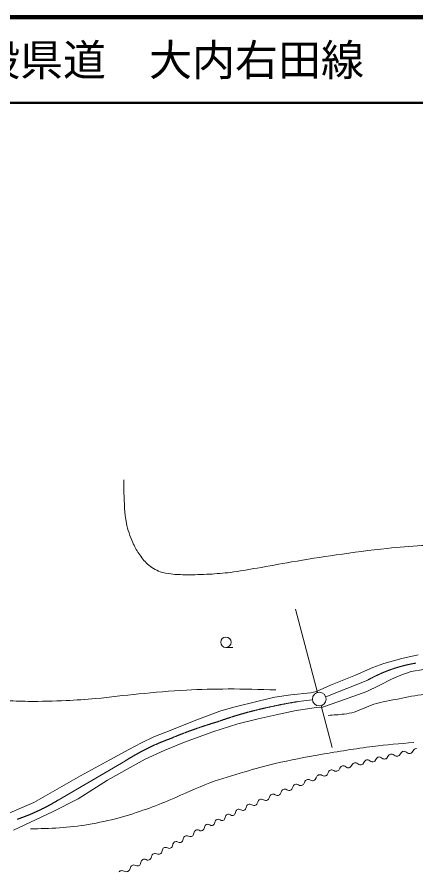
# Model space of a CAD drawing. Units: millimetres, scale not verified. Extents: x 40000 to 680000, y 20000 to 380000.
# Drawn here: x 226397 to 272773, y 280466 to 380000 of the extents above; entities that cross this region are included whole.
import ezdxf
from ezdxf.enums import TextEntityAlignment as Align

# ---------------------------------------------------------------- set-up
doc = ezdxf.new("R2010")
doc.units = ezdxf.units.MM
doc.header["$LTSCALE"] = 1000
doc.linetypes.add('CHAIN', pattern=[18.5, 12, -1.5, 3.5, -1.5])
for name, color, linetype, lineweight in [('M-BGD', 7, 'Continuous', 13), ('M-BMK', 2, 'CHAIN', 13), ('M-BMK-SRVR', 3, 'Continuous', 13), ('M-TTL', 2, 'Continuous', 140), ('M-TTL-LINE', 7, 'Continuous', 50)]:
    doc.layers.add(name, color=color, linetype=linetype, lineweight=lineweight)
doc.layers.add('M-TTL-TXT', color=7, linetype='Continuous')
doc.styles.add('ＭＳ ゴシック', font='')
doc.styles.get('ＭＳ ゴシック').set_extended_font_data('MS Gothic')

# ---------------------------------------------------------------- blocks, each defined once
blk = doc.blocks.new('広葉樹林')
at = {"color": 7, "linetype": 'Continuous', "lineweight": 13}
blk.add_line((0, 0), (1, 0), dxfattribs=at)
blk.add_circle((0, 0.75), 0.75, dxfattribs=at)

msp = doc.modelspace()

# ---------------------------------------------------------------- linework, layer by layer
at = {"layer": 'M-BGD'}
for p, q in [((271135, 305331), (273030, 305757)), ((267768, 304251), (269044, 304729)), ((269044, 304729), (271135, 305331)), ((265731, 303365), (267768, 304251)), ((271037, 303368), (272224, 303793)), ((272224, 303793), (273677, 304041)), ((262835, 302213), (265731, 303365)), ((268592, 302199), (269956, 302890)), ((269956, 302890), (271037, 303368)), ((261203, 301467), (262835, 302213)), ((267073, 301478), (268592, 302199)), ((254578, 300392), (256367, 300800)), ((256367, 300800), (258227, 301066)), ((258227, 301066), (260531, 301314)), ((260531, 301314), (261203, 301467)), ((263804, 300292), (267073, 301478)), ((249971, 299170), (251441, 299613)), ((251441, 299613), (254578, 300392)), ((258833, 299266), (261225, 299603)), ((261225, 299603), (261918, 299655)), ((261918, 299655), (263804, 300292)), ((247171, 298142), (249971, 299170)), ((254421, 298292), (256866, 298841)), ((256866, 298841), (258833, 299266)), ((244390, 297026), (247171, 298142)), ((249177, 296786), (252047, 297707)), ((252047, 297707), (254421, 298292)), ((242281, 296175), (244390, 297026)), ((245846, 295581), (249177, 296786)), ((240881, 295502), (242281, 296175)), ((237178, 293500), (239375, 294705)), ((239375, 294705), (240881, 295502)), ((243489, 294606), (245846, 295581)), ((272446, 294549), (272516, 294669)), ((272516, 294669), (272595, 294745)), ((272595, 294745), (272680, 294796)), ((272680, 294796), (272769, 294826)), ((272769, 294826), (272863, 294836)), ((241292, 293579), (243489, 294606)), ((268119, 293559), (268182, 293679)), ((268182, 293679), (268256, 293756)), ((268256, 293756), (268336, 293807)), ((268336, 293807), (268421, 293838)), ((268421, 293838), (268511, 293850)), ((268511, 293850), (268605, 293841)), ((268605, 293841), (268706, 293806)), ((268706, 293806), (268817, 293728)), ((268817, 293728), (268929, 293651)), ((268929, 293651), (269030, 293616)), ((269214, 293619), (269299, 293650)), ((269299, 293650), (269379, 293701)), ((269379, 293701), (269516, 293898)), ((269516, 293898), (269586, 294018)), ((269586, 294018), (269665, 294094)), ((269665, 294094), (269749, 294145)), ((269749, 294145), (269839, 294175)), ((269839, 294175), (269933, 294185)), ((269933, 294185), (270031, 294175)), ((270031, 294175), (270135, 294140)), ((270135, 294140), (270249, 294061)), ((270249, 294061), (270362, 293982)), ((270362, 293982), (270466, 293946)), ((270466, 293946), (270565, 293936)), ((270565, 293936), (270658, 293947)), ((270658, 293947), (270748, 293977)), ((270748, 293977), (270833, 294027)), ((270833, 294027), (270981, 294224)), ((270981, 294224), (271051, 294343)), ((271051, 294343), (271130, 294420)), ((271130, 294420), (271215, 294470)), ((271215, 294470), (271304, 294500)), ((271304, 294500), (271398, 294511)), ((271398, 294511), (271496, 294501)), ((271496, 294501), (271600, 294465)), ((271600, 294465), (271714, 294386)), ((271714, 294386), (271827, 294307)), ((271827, 294307), (271931, 294272)), ((271931, 294272), (272030, 294262)), ((272030, 294262), (272123, 294272)), ((272123, 294272), (272213, 294302)), ((272213, 294302), (272298, 294353)), ((272298, 294353), (272446, 294549)), ((233759, 291639), (237178, 293500)), ((236898, 291133), (239556, 292639)), ((239556, 292639), (241292, 293579)), ((263927, 292541), (263990, 292661)), ((263990, 292661), (264064, 292739)), ((264064, 292739), (264144, 292790)), ((264144, 292790), (264229, 292821)), ((264229, 292821), (264319, 292832)), ((264319, 292832), (264413, 292823)), ((264413, 292823), (264514, 292789)), ((264514, 292789), (264626, 292711)), ((264626, 292711), (264737, 292633)), ((264737, 292633), (264838, 292599)), ((265022, 292601), (265107, 292632)), ((265107, 292632), (265187, 292683)), ((265187, 292683), (265324, 292881)), ((265324, 292881), (265388, 293001)), ((265388, 293001), (265461, 293078)), ((265461, 293078), (265541, 293129)), ((265541, 293129), (265626, 293160)), ((265626, 293160), (265716, 293171)), ((265716, 293171), (265811, 293162)), ((265811, 293162), (265912, 293128)), ((265912, 293128), (266023, 293050)), ((266023, 293050), (266134, 292972)), ((266134, 292972), (266235, 292938)), ((266235, 292938), (266330, 292929)), ((266330, 292929), (266419, 292941)), ((266419, 292941), (266504, 292971)), ((266504, 292971), (266584, 293023)), ((266584, 293023), (266722, 293220)), ((266722, 293220), (266785, 293340)), ((266785, 293340), (266859, 293417)), ((266859, 293417), (266939, 293468)), ((266939, 293468), (267024, 293499)), ((267024, 293499), (267113, 293510)), ((267113, 293510), (267208, 293502)), ((267208, 293502), (267309, 293467)), ((267309, 293467), (267420, 293389)), ((267420, 293389), (267531, 293312)), ((267531, 293312), (267632, 293277)), ((267632, 293277), (267727, 293268)), ((267727, 293268), (267817, 293280)), ((267817, 293280), (267902, 293310)), ((267902, 293310), (267982, 293362)), ((267982, 293362), (268119, 293559)), ((269030, 293616), (269124, 293607)), ((269124, 293607), (269214, 293619)), ((228337, 288557), (233759, 291639)), ((261234, 291558), (261298, 291646)), ((261298, 291646), (261372, 291710)), ((261372, 291710), (261454, 291753)), ((261454, 291753), (261543, 291779)), ((261543, 291779), (261641, 291785)), ((261641, 291785), (261748, 291767)), ((261748, 291767), (261872, 291707)), ((261872, 291707), (261996, 291648)), ((261996, 291648), (262103, 291629)), ((262103, 291629), (262200, 291635)), ((262200, 291635), (262290, 291661)), ((262290, 291661), (262372, 291705)), ((262372, 291705), (262446, 291768)), ((262446, 291768), (262557, 291985)), ((262557, 291985), (262604, 292114)), ((262604, 292114), (262668, 292202)), ((262668, 292202), (262742, 292266)), ((262742, 292266), (262824, 292310)), ((262824, 292310), (262914, 292335)), ((262914, 292335), (263011, 292341)), ((263011, 292341), (263118, 292323)), ((263118, 292323), (263242, 292263)), ((263242, 292263), (263366, 292204)), ((263366, 292204), (263473, 292185)), ((263473, 292185), (263570, 292191)), ((263570, 292191), (263660, 292217)), ((263660, 292217), (263742, 292261)), ((263742, 292261), (263816, 292324)), ((263816, 292324), (263927, 292541)), ((264838, 292599), (264933, 292590)), ((264933, 292590), (265022, 292601)), ((233496, 288990), (236898, 291133)), ((258632, 290597), (258714, 290641)), ((258714, 290641), (258803, 290667)), ((258803, 290667), (258900, 290673)), ((258900, 290673), (259008, 290654)), ((259008, 290654), (259132, 290595)), ((259631, 290592), (259705, 290656)), ((259705, 290656), (259817, 290873)), ((259817, 290873), (259864, 291002)), ((259864, 291002), (259928, 291090)), ((259928, 291090), (260002, 291153)), ((260002, 291153), (260084, 291197)), ((260084, 291197), (260173, 291223)), ((260173, 291223), (260271, 291229)), ((260271, 291229), (260378, 291210)), ((260378, 291210), (260502, 291151)), ((260502, 291151), (260626, 291091)), ((260626, 291091), (260733, 291073)), ((260733, 291073), (260830, 291079)), ((260830, 291079), (260920, 291105)), ((260920, 291105), (261001, 291149)), ((261001, 291149), (261075, 291212)), ((261075, 291212), (261187, 291429)), ((261187, 291429), (261234, 291558)), ((256983, 289514), (257090, 289733)), ((257090, 289733), (257135, 289863)), ((257135, 289863), (257197, 289953)), ((257197, 289953), (257269, 290017)), ((257269, 290017), (257350, 290063)), ((257350, 290063), (257439, 290090)), ((257439, 290090), (257536, 290098)), ((257536, 290098), (257643, 290082)), ((257643, 290082), (257768, 290025)), ((257768, 290025), (257893, 289968)), ((257893, 289968), (258001, 289952)), ((258001, 289952), (258098, 289960)), ((258098, 289960), (258186, 289987)), ((258186, 289987), (258267, 290033)), ((258267, 290033), (258340, 290097)), ((258340, 290097), (258447, 290317)), ((258447, 290317), (258494, 290446)), ((258494, 290446), (258558, 290534)), ((258558, 290534), (258632, 290597)), ((259132, 290595), (259256, 290535)), ((259256, 290535), (259363, 290517)), ((259363, 290517), (259460, 290523)), ((259460, 290523), (259549, 290548)), ((259549, 290548), (259631, 290592)), ((230502, 287466), (233496, 288990)), ((254377, 288567), (254422, 288697)), ((254422, 288697), (254484, 288786)), ((254484, 288786), (254556, 288851)), ((254556, 288851), (254637, 288896)), ((254637, 288896), (254726, 288924)), ((254726, 288924), (254823, 288932)), ((254823, 288932), (254930, 288915)), ((254930, 288915), (255055, 288858)), ((255055, 288858), (255180, 288801)), ((255180, 288801), (255288, 288785)), ((255288, 288785), (255385, 288793)), ((255385, 288793), (255473, 288820)), ((255473, 288820), (255554, 288866)), ((255554, 288866), (255627, 288931)), ((255627, 288931), (255733, 289150)), ((255733, 289150), (255778, 289280)), ((255778, 289280), (255840, 289369)), ((255840, 289369), (255913, 289434)), ((255913, 289434), (255994, 289480)), ((255994, 289480), (256082, 289507)), ((256082, 289507), (256179, 289515)), ((256179, 289515), (256287, 289499)), ((256287, 289499), (256412, 289442)), ((256412, 289442), (256537, 289385)), ((256537, 289385), (256644, 289368)), ((256644, 289368), (256741, 289376)), ((256741, 289376), (256830, 289404)), ((256830, 289404), (256911, 289449)), ((256911, 289449), (256983, 289514)), ((219992, 284924), (228337, 288557)), ((251895, 287616), (251957, 287681)), ((251957, 287681), (252028, 287726)), ((252028, 287726), (252108, 287754)), ((252108, 287754), (252197, 287762)), ((252197, 287762), (252297, 287747)), ((252297, 287747), (252417, 287692)), ((252417, 287692), (252536, 287637)), ((252726, 287630), (252806, 287657)), ((252806, 287657), (252877, 287703)), ((252877, 287703), (252939, 287767)), ((252939, 287767), (253020, 287983)), ((253020, 287983), (253065, 288113)), ((253065, 288113), (253127, 288203)), ((253127, 288203), (253200, 288267)), ((253200, 288267), (253281, 288313)), ((253281, 288313), (253369, 288340)), ((253369, 288340), (253466, 288348)), ((253466, 288348), (253574, 288332)), ((253574, 288332), (253699, 288275)), ((253699, 288275), (253824, 288218)), ((253824, 288218), (253931, 288202)), ((253931, 288202), (254028, 288210)), ((254028, 288210), (254117, 288237)), ((254117, 288237), (254198, 288283)), ((254198, 288283), (254270, 288348)), ((254270, 288348), (254377, 288567)), ((225984, 285340), (230502, 287466)), ((250524, 286600), (250606, 286817)), ((250606, 286817), (250637, 286945)), ((250637, 286945), (250687, 287033)), ((250687, 287033), (250749, 287097)), ((250749, 287097), (250821, 287143)), ((250821, 287143), (250900, 287170)), ((250900, 287170), (250989, 287179)), ((250989, 287179), (251090, 287164)), ((251090, 287164), (251209, 287108)), ((251209, 287108), (251329, 287053)), ((251329, 287053), (251430, 287038)), ((251430, 287038), (251519, 287047)), ((251519, 287047), (251598, 287074)), ((251598, 287074), (251669, 287119)), ((251669, 287119), (251731, 287184)), ((251731, 287184), (251813, 287400)), ((251813, 287400), (251844, 287528)), ((251844, 287528), (251895, 287616)), ((252536, 287637), (252637, 287621)), ((252637, 287621), (252726, 287630)), ((248191, 285650), (248222, 285778)), ((248222, 285778), (248273, 285866)), ((248273, 285866), (248335, 285931)), ((248335, 285931), (248406, 285976)), ((248406, 285976), (248486, 286004)), ((248486, 286004), (248575, 286012)), ((248575, 286012), (248675, 285997)), ((248675, 285997), (248795, 285942)), ((248795, 285942), (248914, 285887)), ((248914, 285887), (249015, 285871)), ((249015, 285871), (249104, 285880)), ((249104, 285880), (249184, 285908)), ((249184, 285908), (249255, 285953)), ((249255, 285953), (249317, 286017)), ((249317, 286017), (249398, 286233)), ((249398, 286233), (249430, 286361)), ((249430, 286361), (249480, 286450)), ((249480, 286450), (249542, 286514)), ((249542, 286514), (249613, 286559)), ((249613, 286559), (249693, 286587)), ((249693, 286587), (249782, 286596)), ((249782, 286596), (249882, 286580)), ((249882, 286580), (250002, 286525)), ((250002, 286525), (250122, 286470)), ((250122, 286470), (250222, 286455)), ((250222, 286455), (250311, 286463)), ((250311, 286463), (250391, 286491)), ((250391, 286491), (250462, 286536)), ((250462, 286536), (250524, 286600)), ((246019, 284665), (246111, 284681)), ((246111, 284681), (246216, 284673)), ((246216, 284673), (246342, 284627)), ((246747, 284622), (246820, 284674)), ((246820, 284674), (246882, 284743)), ((246882, 284743), (246959, 284968)), ((246959, 284968), (246986, 285100)), ((246986, 285100), (247036, 285193)), ((247036, 285193), (247098, 285262)), ((247098, 285262), (247170, 285314)), ((247170, 285314), (247252, 285348)), ((247252, 285348), (247344, 285363)), ((247344, 285363), (247449, 285355)), ((247449, 285355), (247575, 285309)), ((247575, 285309), (247701, 285263)), ((247701, 285263), (247806, 285255)), ((247806, 285255), (247898, 285271)), ((247898, 285271), (247980, 285305)), ((247980, 285305), (248052, 285356)), ((248052, 285356), (248114, 285426)), ((248114, 285426), (248191, 285650)), ((244494, 283604), (244521, 283735)), ((244521, 283735), (244570, 283828)), ((244570, 283828), (244633, 283898)), ((244633, 283898), (244705, 283949)), ((244705, 283949), (244787, 283983)), ((244787, 283983), (244879, 283999)), ((244879, 283999), (244983, 283991)), ((244983, 283991), (245110, 283945)), ((245110, 283945), (245236, 283898)), ((245236, 283898), (245341, 283891)), ((245341, 283891), (245433, 283906)), ((245433, 283906), (245515, 283940)), ((245515, 283940), (245587, 283992)), ((245587, 283992), (245649, 284061)), ((245649, 284061), (245726, 284286)), ((245726, 284286), (245754, 284417)), ((245754, 284417), (245803, 284510)), ((245803, 284510), (245865, 284580)), ((245865, 284580), (245937, 284631)), ((245937, 284631), (246019, 284665)), ((246342, 284627), (246469, 284581)), ((246469, 284581), (246573, 284573)), ((246573, 284573), (246665, 284588)), ((246665, 284588), (246747, 284622)), ((243122, 282627), (243184, 282697)), ((243184, 282697), (243261, 282922)), ((243261, 282922), (243289, 283053)), ((243289, 283053), (243338, 283146)), ((243338, 283146), (243400, 283216)), ((243400, 283216), (243472, 283267)), ((243472, 283267), (243554, 283301)), ((243554, 283301), (243646, 283317)), ((243646, 283317), (243751, 283309)), ((243751, 283309), (243877, 283263)), ((243877, 283263), (244004, 283216)), ((244004, 283216), (244108, 283209)), ((244108, 283209), (244200, 283224)), ((244200, 283224), (244282, 283258)), ((244282, 283258), (244355, 283309)), ((244355, 283309), (244417, 283379)), ((244417, 283379), (244494, 283604)), ((240796, 281557), (240824, 281689)), ((240824, 281689), (240873, 281782)), ((240873, 281782), (240935, 281852)), ((240935, 281852), (241007, 281903)), ((241007, 281903), (241089, 281937)), ((241089, 281937), (241181, 281952)), ((241181, 281952), (241286, 281945)), ((241286, 281945), (241412, 281898)), ((241412, 281898), (241539, 281852)), ((241539, 281852), (241643, 281844)), ((241643, 281844), (241735, 281860)), ((241735, 281860), (241817, 281894)), ((241817, 281894), (241889, 281945)), ((241889, 281945), (241952, 282015)), ((241952, 282015), (242028, 282239)), ((242028, 282239), (242056, 282371)), ((242056, 282371), (242105, 282464)), ((242105, 282464), (242167, 282534)), ((242167, 282534), (242240, 282585)), ((242240, 282585), (242322, 282619)), ((242322, 282619), (242414, 282634)), ((242414, 282634), (242518, 282627)), ((242518, 282627), (242645, 282580)), ((242645, 282580), (242771, 282534)), ((242771, 282534), (242876, 282526)), ((242876, 282526), (242968, 282542)), ((242968, 282542), (243050, 282576)), ((243050, 282576), (243122, 282627)), ((239448, 280650), (239563, 280875)), ((239563, 280875), (239591, 281007)), ((239591, 281007), (239640, 281100)), ((239640, 281100), (239702, 281169)), ((239702, 281169), (239775, 281221)), ((239775, 281221), (239857, 281255)), ((239857, 281255), (239949, 281270)), ((239949, 281270), (240053, 281263)), ((240053, 281263), (240180, 281216)), ((240180, 281216), (240306, 281170)), ((240306, 281170), (240411, 281162)), ((240411, 281162), (240503, 281178)), ((240503, 281178), (240585, 281212)), ((240585, 281212), (240657, 281263)), ((240657, 281263), (240719, 281333)), ((240719, 281333), (240796, 281557)), ((238237, 280461), (238314, 280529)), ((238314, 280529), (238400, 280578)), ((238400, 280578), (238495, 280609)), ((238495, 280609), (238597, 280621)), ((238597, 280621), (238711, 280608)), ((238711, 280608), (238842, 280555)), ((238842, 280555), (238974, 280502)), ((238974, 280502), (239087, 280490)), ((239087, 280490), (239190, 280501)), ((239190, 280501), (239284, 280532)), ((239284, 280532), (239370, 280581)), ((239370, 280581), (239448, 280650))]:
    msp.add_line(p, q, dxfattribs=at)
for points, knots in [([(298719, 313701), (297983, 314142), (297270, 314624), (296510, 315022), (295717, 315437), (294896, 315800), (294065, 316133), (293144, 316502), (292211, 316850), (291254, 317114), (290019, 317454), (288753, 317679), (287489, 317885), (286024, 318124), (284549, 318309), (283069, 318421), (281378, 318550), (279680, 318574), (277984, 318578), (276479, 318582), (274975, 318540), (273473, 318460), (272119, 318388), (270768, 318274), (269420, 318134), (267440, 317927), (265467, 317657), (263497, 317375), (261760, 317127), (260029, 316844), (258299, 316553), (256969, 316330), (255646, 316070), (254317, 315844), (253282, 315668), (252249, 315469), (251206, 315341), (250393, 315241), (249575, 315179), (248758, 315135), (247866, 315086), (246973, 315055), (246081, 315066), (245477, 315073), (244872, 315082), (244273, 315157), (243853, 315211), (243422, 315256), (243028, 315412), (242495, 315624), (241996, 315938), (241563, 316315), (241161, 316665), (240843, 317106), (240543, 317547), (240269, 317950), (240031, 318381), (239837, 318829), (239524, 319552), (239260, 320304), (239105, 321077), (238873, 322235), (238876, 323428), (238817, 324607), (238793, 325108), (238800, 325610), (238791, 326111)], [0, 0, 0, 0, 1, 1, 1, 2, 2, 2, 3, 3, 3, 4, 4, 4, 5, 5, 5, 6, 6, 6, 7, 7, 7, 8, 8, 8, 9, 9, 9, 10, 10, 10, 11, 11, 11, 12, 12, 12, 13, 13, 13, 14, 14, 14, 15, 15, 15, 16, 16, 16, 17, 17, 17, 18, 18, 18, 19, 19, 19, 20, 20, 20, 21, 21, 21, 22, 22, 22, 22]), ([(256487, 301652), (254634, 301690), (252781, 301773), (250927, 301766), (249310, 301760), (247692, 301715), (246077, 301629), (244228, 301530), (242383, 301367), (240540, 301194), (238867, 301037), (237203, 300793), (235529, 300645), (234395, 300545), (233258, 300466), (232120, 300416), (230642, 300351), (229161, 300309), (227681, 300325), (226758, 300334), (225832, 300352), (224913, 300439), (223769, 300547), (222625, 300692), (221504, 300942), (220267, 301219), (218951, 301387), (217866, 302041), (217159, 302467), (216566, 303104), (216127, 303802), (215644, 304570), (215413, 305480), (215212, 306365), (215016, 307225), (214948, 308114), (214937, 308996), (214912, 311092), (215141, 313190), (215440, 315265), (215642, 316661), (215962, 318040), (216310, 319406), (216565, 320410), (216867, 321402), (217202, 322381), (217337, 322773), (217501, 323155), (217650, 323542)], [0, 0, 0, 0, 1, 1, 1, 2, 2, 2, 3, 3, 3, 4, 4, 4, 5, 5, 5, 6, 6, 6, 7, 7, 7, 8, 8, 8, 9, 9, 9, 10, 10, 10, 11, 11, 11, 12, 12, 12, 13, 13, 13, 14, 14, 14, 15, 15, 15, 16, 16, 16, 16]), ([(311649, 287124), (311319, 287326), (311012, 287573), (310659, 287732), (310480, 287812), (310289, 287869), (310096, 287901), (309778, 287955), (309450, 287909), (309129, 287941), (308545, 287998), (307963, 288088), (307390, 288215), (306328, 288451), (305287, 288781), (304252, 289117), (302335, 289740), (300453, 290465), (298568, 291180), (297541, 291569), (296502, 291937), (295502, 292392), (293782, 293176), (292122, 294086), (290469, 295001), (289167, 295721), (287913, 296523), (286625, 297266), (285737, 297778), (284870, 298329), (283948, 298776), (282880, 299294), (281779, 299750), (280653, 300126), (279853, 300393), (279025, 300569), (278205, 300767), (277651, 300900), (277101, 301071), (276535, 301133), (275610, 301233), (274670, 301212), (273743, 301133), (272756, 301048), (271787, 300819), (270815, 300629), (269834, 300438), (268841, 300282), (267886, 299989), (267101, 299748), (266386, 299306), (265598, 299073), (265218, 298961), (264824, 298900), (264431, 298845), (263817, 298758), (263196, 298738), (262578, 298685)], [0, 0, 0, 0, 1, 1, 1, 2, 2, 2, 3, 3, 3, 4, 4, 4, 5, 5, 5, 6, 6, 6, 7, 7, 7, 8, 8, 8, 9, 9, 9, 10, 10, 10, 11, 11, 11, 12, 12, 12, 13, 13, 13, 14, 14, 14, 15, 15, 15, 16, 16, 16, 17, 17, 17, 18, 18, 18, 19, 19, 19, 19]), ([(272519, 295544), (270940, 295387), (269357, 295273), (267783, 295074), (265754, 294816), (263734, 294490), (261720, 294136), (259936, 293822), (258152, 293497), (256389, 293083), (255203, 292805), (254033, 292466), (252865, 292122), (251507, 291722), (250142, 291334), (248815, 290841), (247275, 290268), (245805, 289520), (244285, 288896), (243338, 288507), (242390, 288117), (241425, 287775), (240384, 287405), (239335, 287053), (238268, 286768), (237084, 286452), (235884, 286190), (234675, 285990), (233562, 285806), (232437, 285689), (231312, 285601), (230193, 285514), (229070, 285510), (227949, 285464)], [0, 0, 0, 0, 1, 1, 1, 2, 2, 2, 3, 3, 3, 4, 4, 4, 5, 5, 5, 6, 6, 6, 7, 7, 7, 8, 8, 8, 9, 9, 9, 10, 10, 10, 11, 11, 11, 11]), ([(185422, 255405), (187130, 256072), (188817, 256798), (190547, 257407), (192184, 257983), (193839, 258510), (195512, 258968), (197720, 259572), (199966, 260026), (202199, 260530), (204091, 260957), (205975, 261430), (207885, 261771), (210843, 262299), (213828, 262668), (216813, 263012), (221025, 263498), (225252, 263838), (229478, 264175), (232909, 264449), (236341, 264712), (239779, 264876), (243186, 265038), (246600, 265024), (250009, 265156), (251121, 265199), (252235, 265214), (253342, 265324), (254685, 265457), (256017, 265684), (257346, 265918), (259150, 266236), (260959, 266548), (262729, 267017), (264304, 267434), (265879, 267889), (267373, 268538), (269176, 269321), (270884, 270321), (272539, 271381), (273824, 272205), (275185, 272983), (276222, 274104), (276935, 274873), (277511, 275792), (277892, 276769), (278135, 277391), (278268, 278070), (278259, 278737), (278248, 279462), (277984, 280163), (277801, 280865), (277532, 281899), (277108, 282890), (276863, 283931), (276672, 284744), (276530, 285570), (276451, 286402), (276391, 287032), (276371, 287669), (276405, 288301), (276433, 288816), (276473, 289337), (276611, 289834), (276786, 290459), (277249, 290985), (277389, 291618), (277458, 291931), (277404, 292259), (277412, 292579)], [0, 0, 0, 0, 1, 1, 1, 2, 2, 2, 3, 3, 3, 4, 4, 4, 5, 5, 5, 6, 6, 6, 7, 7, 7, 8, 8, 8, 9, 9, 9, 10, 10, 10, 11, 11, 11, 12, 12, 12, 13, 13, 13, 14, 14, 14, 15, 15, 15, 16, 16, 16, 17, 17, 17, 18, 18, 18, 19, 19, 19, 20, 20, 20, 21, 21, 21, 22, 22, 22, 23, 23, 23, 23]), ([(260686, 260194), (263965, 261087), (267268, 261896), (270524, 262871), (273576, 263785), (276601, 264792), (279608, 265846), (283019, 267041), (286415, 268289), (289766, 269644), (291856, 270489), (293950, 271337), (295967, 272344), (298335, 273526), (300665, 274802), (302877, 276256), (304787, 277512), (306643, 278870), (308345, 280397), (309305, 281259), (310224, 282181), (310999, 283212), (311219, 283505), (311414, 283822), (311558, 284159), (311666, 284413), (311706, 284691), (311780, 284957)], [0, 0, 0, 0, 1, 1, 1, 2, 2, 2, 3, 3, 3, 4, 4, 4, 5, 5, 5, 6, 6, 6, 7, 7, 7, 8, 8, 8, 9, 9, 9, 9])]:
    msp.add_open_spline(points, degree=3, knots=knots, dxfattribs=at)
at = {"layer": 'M-BMK'}
for p, q in [((261328, 301358), (258753, 311068)), ((262283, 300865), (267176, 302805)), ((259091, 300303), (260738, 300499)), ((263023, 294968), (261738, 299811)), ((231173, 288826), (239017, 293415))]:
    msp.add_line(p, q, dxfattribs=at)
for centre, radius, start, end in [((275593, 287856), 17156, 99.46263, 119.38186), ((267062, 249387), 51536, 98.8976, 103.31504), ((264752, 256373), 44211, 102.48721, 109.90632), ((263919, 249371), 50610, 106.31814, 113.08946), ((252505, 272614), 24791, 109.88837, 122.96018), ((218668, 309349), 24032, 288.76134, 301.35389)]:
    msp.add_arc(centre, radius, start, end, dxfattribs=at)
at = {"layer": 'M-BMK-SRVR'}
msp.add_circle((261533, 300585), 800, dxfattribs=at)
at = {"layer": 'M-TTL'}
msp.add_line((680000, 380000), (40000, 380000), dxfattribs=at)
at = {"layer": 'M-TTL-LINE'}
msp.add_line((40000, 370000), (680000, 370000), dxfattribs=at)

# ---------------------------------------------------------------- block references
at = {"layer": 'M-BGD', "xscale": 800, "yscale": 800}
msp.add_blockref('広葉樹林', (250683, 306605), dxfattribs=at)

# ---------------------------------------------------------------- texts
at = {"layer": 'M-TTL-TXT', "style": 'ＭＳ ゴシック'}
msp.add_text('一般県道\u3000大内右田線', height=3666, dxfattribs=at).set_placement((216734, 375000), align=Align.MIDDLE_LEFT)

doc.saveas('drawing.dxf')
